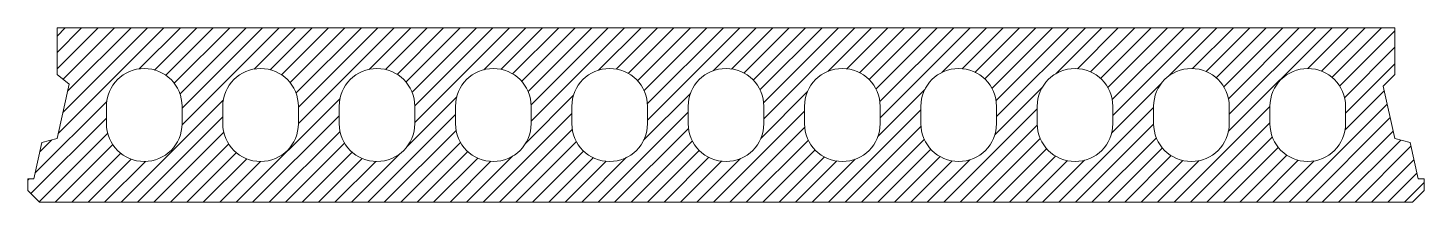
# Model space of a CAD drawing. Header units: metres. Extents: x 0 to 1200, y 0 to 150.
import ezdxf

# ---------------------------------------------------------------- set-up
doc = ezdxf.new("R2010")
doc.units = ezdxf.units.M
doc.layers.add('A-DETL-GENF', color=92, linetype='Continuous', lineweight=18)

# ---------------------------------------------------------------- blocks, each defined once
blk = doc.blocks.new('23 VBI kanaalplaat - KPV150-3537654-00_0 Basismaterialen')
at = {"layer": 'A-DETL-GENF', "lineweight": 5}
h = blk.add_hatch(dxfattribs=at)
h.set_pattern_fill('FP_578', color=256, style=0, pattern_type=2)
h.set_pattern_definition([(45, (12339.317, 7592.384), (-7.071068, 7.071068), [])])
h.paths.add_polyline_path([(807.6, 0), (1190, 0), (1200, 10), (1200, 20), (1195, 20), (1188, 51.4), (1175, 54.7), (1164.9, 99.9), (1175, 110), (1175, 150), (25, 150), (25, 110), (35.4, 101.5), (25, 54.7), (12, 51.4), (5, 20), (0, 20), (0, 10), (10, 0), (568.9, 0)])
h.paths.add_polyline_path([(900, 35), (895.8, 35.3), (891.6, 36.1), (887.6, 37.5), (883.7, 39.4), (880.2, 41.7), (877, 44.5), (874.2, 47.7), (871.9, 51.2), (870, 55.1), (868.6, 59.1), (867.8, 63.2), (867.5, 67.5), (867.5, 82.5), (867.8, 86.8), (868.6, 90.9), (870, 94.9), (871.9, 98.7), (874.2, 102.3), (877, 105.5), (880.2, 108.3), (883.7, 110.6), (887.6, 112.5), (891.6, 113.9), (895.8, 114.7), (900, 115), (904.2, 114.7), (908.4, 113.9), (912.4, 112.5), (916.2, 110.6), (919.8, 108.3), (923, 105.5), (925.8, 102.3), (928.1, 98.7), (930, 94.9), (931.4, 90.9), (932.2, 86.8), (932.5, 82.5), (932.5, 67.3), (932.2, 63.2), (931.4, 59.1), (930, 55.1), (928.1, 51.2), (925.8, 47.7), (923, 44.5), (919.8, 41.7), (916.2, 39.4), (912.4, 37.5), (908.4, 36.1), (904.2, 35.3)])
h.paths.add_polyline_path([(1000, 35), (995.8, 35.3), (991.6, 36.1), (987.6, 37.5), (983.7, 39.4), (980.2, 41.7), (977, 44.5), (974.2, 47.7), (971.9, 51.2), (970, 55.1), (968.6, 59.1), (967.8, 63.2), (967.5, 67.5), (967.5, 82.5), (967.8, 86.8), (968.6, 90.9), (970, 94.9), (971.9, 98.7), (974.2, 102.3), (977, 105.5), (980.2, 108.3), (983.7, 110.6), (987.6, 112.5), (991.6, 113.9), (995.8, 114.7), (1000, 115), (1004.2, 114.7), (1008.4, 113.9), (1012.4, 112.5), (1016.2, 110.6), (1019.8, 108.3), (1023, 105.5), (1025.8, 102.3), (1028.1, 98.7), (1030, 94.9), (1031.4, 90.9), (1032.2, 86.8), (1032.5, 82.5), (1032.5, 67.3), (1032.2, 63.2), (1031.4, 59.1), (1030, 55.1), (1028.1, 51.2), (1025.8, 47.7), (1023, 44.5), (1019.8, 41.7), (1016.2, 39.4), (1012.4, 37.5), (1008.4, 36.1), (1004.2, 35.3)])
h.paths.add_polyline_path([(600, 35), (595.8, 35.3), (591.6, 36.1), (587.6, 37.5), (583.7, 39.4), (580.2, 41.7), (577, 44.5), (574.2, 47.7), (571.9, 51.2), (570, 55.1), (568.6, 59.1), (567.8, 63.2), (567.5, 67.5), (567.5, 82.5), (567.8, 86.8), (568.6, 90.9), (570, 94.9), (571.9, 98.7), (574.2, 102.3), (577, 105.5), (580.2, 108.3), (583.7, 110.6), (587.6, 112.5), (591.6, 113.9), (595.8, 114.7), (600, 115), (604.2, 114.7), (608.4, 113.9), (612.4, 112.5), (616.2, 110.6), (619.8, 108.3), (623, 105.5), (625.8, 102.3), (628.1, 98.7), (630, 94.9), (631.4, 90.9), (632.2, 86.8), (632.5, 82.5), (632.5, 67.3), (632.2, 63.2), (631.4, 59.1), (630, 55.1), (628.1, 51.2), (625.8, 47.7), (623, 44.5), (619.8, 41.7), (616.2, 39.4), (612.4, 37.5), (608.4, 36.1), (604.2, 35.3)])
h.paths.add_polyline_path([(700, 35), (695.8, 35.3), (691.6, 36.1), (687.6, 37.5), (683.7, 39.4), (680.2, 41.7), (677, 44.5), (674.2, 47.7), (671.9, 51.2), (670, 55.1), (668.6, 59.1), (667.8, 63.2), (667.5, 67.5), (667.5, 82.5), (667.8, 86.8), (668.6, 90.9), (670, 94.9), (671.9, 98.7), (674.2, 102.3), (677, 105.5), (680.2, 108.3), (683.7, 110.6), (687.6, 112.5), (691.6, 113.9), (695.8, 114.7), (700, 115), (704.2, 114.7), (708.4, 113.9), (712.4, 112.5), (716.2, 110.6), (719.8, 108.3), (723, 105.5), (725.8, 102.3), (728.1, 98.7), (730, 94.9), (731.4, 90.9), (732.2, 86.8), (732.5, 82.5), (732.5, 67.3), (732.2, 63.2), (731.4, 59.1), (730, 55.1), (728.1, 51.2), (725.8, 47.7), (723, 44.5), (719.8, 41.7), (716.2, 39.4), (712.4, 37.5), (708.4, 36.1), (704.2, 35.3)])
h.paths.add_polyline_path([(800, 35), (795.8, 35.3), (791.6, 36.1), (787.6, 37.5), (783.7, 39.4), (780.2, 41.7), (777, 44.5), (774.2, 47.7), (771.9, 51.2), (770, 55.1), (768.6, 59.1), (767.8, 63.2), (767.5, 67.5), (767.5, 82.5), (767.8, 86.8), (768.6, 90.9), (770, 94.9), (771.9, 98.7), (774.2, 102.3), (777, 105.5), (780.2, 108.3), (783.7, 110.6), (787.6, 112.5), (791.6, 113.9), (795.8, 114.7), (800, 115), (804.2, 114.7), (808.4, 113.9), (812.4, 112.5), (816.2, 110.6), (819.8, 108.3), (823, 105.5), (825.8, 102.3), (828.1, 98.7), (830, 94.9), (831.4, 90.9), (832.2, 86.8), (832.5, 82.5), (832.5, 67.3), (832.2, 63.2), (831.4, 59.1), (830, 55.1), (828.1, 51.2), (825.8, 47.7), (823, 44.5), (819.8, 41.7), (816.2, 39.4), (812.4, 37.5), (808.4, 36.1), (804.2, 35.3)])
h.paths.add_polyline_path([(1100, 35), (1095.8, 35.3), (1091.6, 36.1), (1087.6, 37.5), (1083.7, 39.4), (1080.2, 41.7), (1077, 44.5), (1074.2, 47.7), (1071.9, 51.2), (1070, 55.1), (1068.6, 59.1), (1067.8, 63.2), (1067.5, 67.5), (1067.5, 82.5), (1067.8, 86.8), (1068.6, 90.9), (1070, 94.9), (1071.9, 98.7), (1074.2, 102.3), (1077, 105.5), (1080.2, 108.3), (1083.7, 110.6), (1087.6, 112.5), (1091.6, 113.9), (1095.8, 114.7), (1100, 115), (1104.2, 114.7), (1108.4, 113.9), (1112.4, 112.5), (1116.2, 110.6), (1119.8, 108.3), (1123, 105.5), (1125.8, 102.3), (1128.1, 98.7), (1130, 94.9), (1131.4, 90.9), (1132.2, 86.8), (1132.5, 82.5), (1132.5, 67.3), (1132.2, 63.2), (1131.4, 59.1), (1130, 55.1), (1128.1, 51.2), (1125.8, 47.7), (1123, 44.5), (1119.8, 41.7), (1116.2, 39.4), (1112.4, 37.5), (1108.4, 36.1), (1104.2, 35.3)])
h.paths.add_polyline_path([(300, 35), (295.8, 35.3), (291.6, 36.1), (287.6, 37.5), (283.7, 39.4), (280.2, 41.7), (277, 44.5), (274.2, 47.7), (271.9, 51.2), (270, 55.1), (268.6, 59.1), (267.8, 63.2), (267.5, 67.5), (267.5, 82.5), (267.8, 86.8), (268.6, 90.9), (270, 94.9), (271.9, 98.7), (274.2, 102.3), (277, 105.5), (280.2, 108.3), (283.7, 110.6), (287.6, 112.5), (291.6, 113.9), (295.8, 114.7), (300, 115), (304.2, 114.7), (308.4, 113.9), (312.4, 112.5), (316.2, 110.6), (319.8, 108.3), (323, 105.5), (325.8, 102.3), (328.1, 98.7), (330.1, 94.8), (331.4, 90.9), (332.2, 86.8), (332.5, 82.5), (332.5, 67.3), (332.2, 63.2), (331.4, 59.1), (330, 55.1), (328.1, 51.2), (325.8, 47.7), (323, 44.5), (319.8, 41.7), (316.2, 39.4), (312.4, 37.5), (308.4, 36.1), (304.2, 35.3)])
h.paths.add_polyline_path([(400, 35), (395.8, 35.3), (391.6, 36.1), (387.6, 37.5), (383.7, 39.4), (380.2, 41.7), (377, 44.5), (374.2, 47.7), (371.9, 51.2), (370, 55.1), (368.6, 59.1), (367.8, 63.2), (367.5, 67.5), (367.5, 82.5), (367.8, 86.8), (368.6, 90.9), (370, 94.9), (371.9, 98.7), (374.2, 102.3), (377, 105.5), (380.2, 108.3), (383.7, 110.6), (387.6, 112.5), (391.6, 113.9), (395.8, 114.7), (400, 115), (404.2, 114.7), (408.4, 113.9), (412.4, 112.5), (416.2, 110.6), (419.8, 108.3), (423, 105.5), (425.8, 102.3), (428.1, 98.7), (430, 94.9), (431.4, 90.9), (432.2, 86.8), (432.5, 82.5), (432.5, 67.3), (432.2, 63.2), (431.4, 59.1), (430, 55.1), (428.1, 51.2), (425.8, 47.7), (423, 44.5), (419.8, 41.7), (416.2, 39.4), (412.4, 37.5), (408.4, 36.1), (404.2, 35.3)])
h.paths.add_polyline_path([(100, 35), (95.8, 35.3), (91.3, 36.2), (87.6, 37.5), (83.7, 39.4), (80.2, 41.7), (77, 44.5), (74.2, 47.7), (71.9, 51.2), (70, 55.1), (68.6, 59.1), (67.8, 63.2), (67.5, 67.5), (67.5, 82.5), (67.8, 86.8), (68.6, 90.9), (70, 94.9), (71.9, 98.7), (74.2, 102.3), (77, 105.5), (80.2, 108.3), (83.7, 110.6), (87.6, 112.5), (91.6, 113.9), (95.8, 114.7), (100, 115), (104.2, 114.7), (108.4, 113.9), (112.4, 112.5), (116.2, 110.6), (119.8, 108.3), (123, 105.5), (125.8, 102.3), (128.1, 98.7), (130, 94.9), (131.4, 90.9), (132.2, 86.8), (132.5, 82.5), (132.5, 67.3), (132.2, 63.2), (131.4, 59.1), (130, 55.1), (128.1, 51.2), (125.8, 47.7), (123, 44.5), (119.8, 41.7), (116.2, 39.4), (112.4, 37.5), (108.4, 36.1), (104.2, 35.3)])
h.paths.add_polyline_path([(200, 35), (195.8, 35.3), (191.6, 36.1), (187.6, 37.5), (183.7, 39.4), (180.2, 41.7), (177, 44.5), (174.2, 47.7), (171.9, 51.2), (170, 55.1), (168.6, 59.1), (167.8, 63.2), (167.5, 67.5), (167.5, 82.5), (167.8, 86.8), (168.6, 90.9), (170, 94.9), (171.9, 98.7), (174.2, 102.3), (177, 105.5), (180.2, 108.3), (183.7, 110.6), (187.6, 112.5), (191.6, 113.9), (195.8, 114.7), (200, 115), (204.2, 114.7), (208.4, 113.9), (212.4, 112.5), (216.2, 110.6), (219.8, 108.3), (223, 105.5), (225.8, 102.3), (228.1, 98.7), (230, 94.9), (231.4, 90.9), (232.2, 86.8), (232.5, 82.5), (232.5, 67.3), (232.2, 63.2), (231.4, 59.1), (230, 55.1), (228.1, 51.2), (225.8, 47.7), (223, 44.5), (219.8, 41.7), (216.2, 39.4), (212.4, 37.5), (208.4, 36.1), (204.2, 35.3)])
h.paths.add_polyline_path([(500, 35), (495.8, 35.3), (491.6, 36.1), (487.6, 37.5), (483.7, 39.4), (480.2, 41.7), (477, 44.5), (474.2, 47.7), (471.9, 51.2), (470, 55.1), (468.6, 59.1), (467.8, 63.2), (467.5, 67.5), (467.5, 82.5), (467.8, 86.8), (468.6, 90.9), (470, 94.9), (471.9, 98.7), (474.2, 102.3), (477, 105.5), (480.2, 108.3), (483.7, 110.6), (487.6, 112.5), (491.6, 113.9), (495.8, 114.7), (500, 115), (504.2, 114.7), (508.4, 113.9), (512.4, 112.5), (516.2, 110.6), (519.8, 108.3), (523, 105.5), (525.8, 102.3), (528.1, 98.7), (530, 94.9), (531.4, 90.9), (532.2, 86.8), (532.5, 82.5), (532.5, 67.3), (532.2, 63.2), (531.4, 59.1), (530, 55.1), (528.1, 51.2), (525.8, 47.7), (523, 44.5), (519.8, 41.7), (516.2, 39.4), (512.4, 37.5), (508.4, 36.1), (504.2, 35.3)])
at = {"layer": 'A-DETL-GENF'}
for p, q in [((1175, 150), (25, 150)), ((25, 150), (25, 110)), ((1175, 110), (1175, 150)), ((25, 110), (35.4, 101.5)), ((1164.9, 99.9), (1175, 110)), ((35.4, 101.5), (25, 54.7)), ((1175, 54.7), (1164.9, 99.9)), ((67.5, 67.5), (67.5, 82.5)), ((132.5, 82.5), (132.5, 67.5)), ((167.5, 67.5), (167.5, 82.5)), ((232.5, 82.5), (232.5, 67.5)), ((267.5, 67.5), (267.5, 82.5)), ((332.5, 82.5), (332.5, 67.5)), ((367.5, 67.5), (367.5, 82.5)), ((432.5, 82.5), (432.5, 67.5)), ((467.5, 67.5), (467.5, 82.5)), ((532.5, 82.5), (532.5, 67.5)), ((567.5, 67.5), (567.5, 82.5)), ((632.5, 82.5), (632.5, 67.5)), ((667.5, 67.5), (667.5, 82.5)), ((732.5, 82.5), (732.5, 67.5)), ((767.5, 67.5), (767.5, 82.5)), ((832.5, 82.5), (832.5, 67.5)), ((867.5, 67.5), (867.5, 82.5)), ((932.5, 82.5), (932.5, 67.5)), ((967.5, 67.5), (967.5, 82.5)), ((1032.5, 82.5), (1032.5, 67.5)), ((1067.5, 67.5), (1067.5, 82.5)), ((1132.5, 82.5), (1132.5, 67.5)), ((12, 51.4), (5, 20)), ((25, 54.7), (12, 51.4)), ((1188, 51.4), (1175, 54.7)), ((1195, 20), (1188, 51.4)), ((5, 20), (0, 20)), ((0, 20), (0, 10)), ((1200, 20), (1195, 20)), ((1200, 10), (1200, 20)), ((0, 10), (10, 0)), ((10, 0), (1190, 0)), ((1190, 0), (1200, 10))]:
    blk.add_line(p, q, dxfattribs=at)
for centre, start, end in [((100, 82.5), 0, 180), ((200, 82.5), 0, 180), ((300, 82.5), 0, 180), ((400, 82.5), 0, 180), ((500, 82.5), 0, 180), ((600, 82.5), 0, 180), ((700, 82.5), 0, 180), ((800, 82.5), 0, 180), ((900, 82.5), 0, 180), ((1000, 82.5), 0, 180), ((1100, 82.5), 0, 180), ((100, 67.5), 180, 360), ((200, 67.5), 180, 0), ((300, 67.5), 180, 0), ((400, 67.5), 180, 0), ((500, 67.5), 180, 0), ((600, 67.5), 180, 0), ((700, 67.5), 180, 360), ((800, 67.5), 180, 360), ((900, 67.5), 180, 360), ((1000, 67.5), 180, 360), ((1100, 67.5), 180, 360)]:
    blk.add_arc(centre, 32.5, start, end, dxfattribs=at)

msp = doc.modelspace()

# ---------------------------------------------------------------- block references
msp.add_blockref('23 VBI kanaalplaat - KPV150-3537654-00_0 Basismaterialen', (0, 0))

doc.saveas('drawing.dxf')
